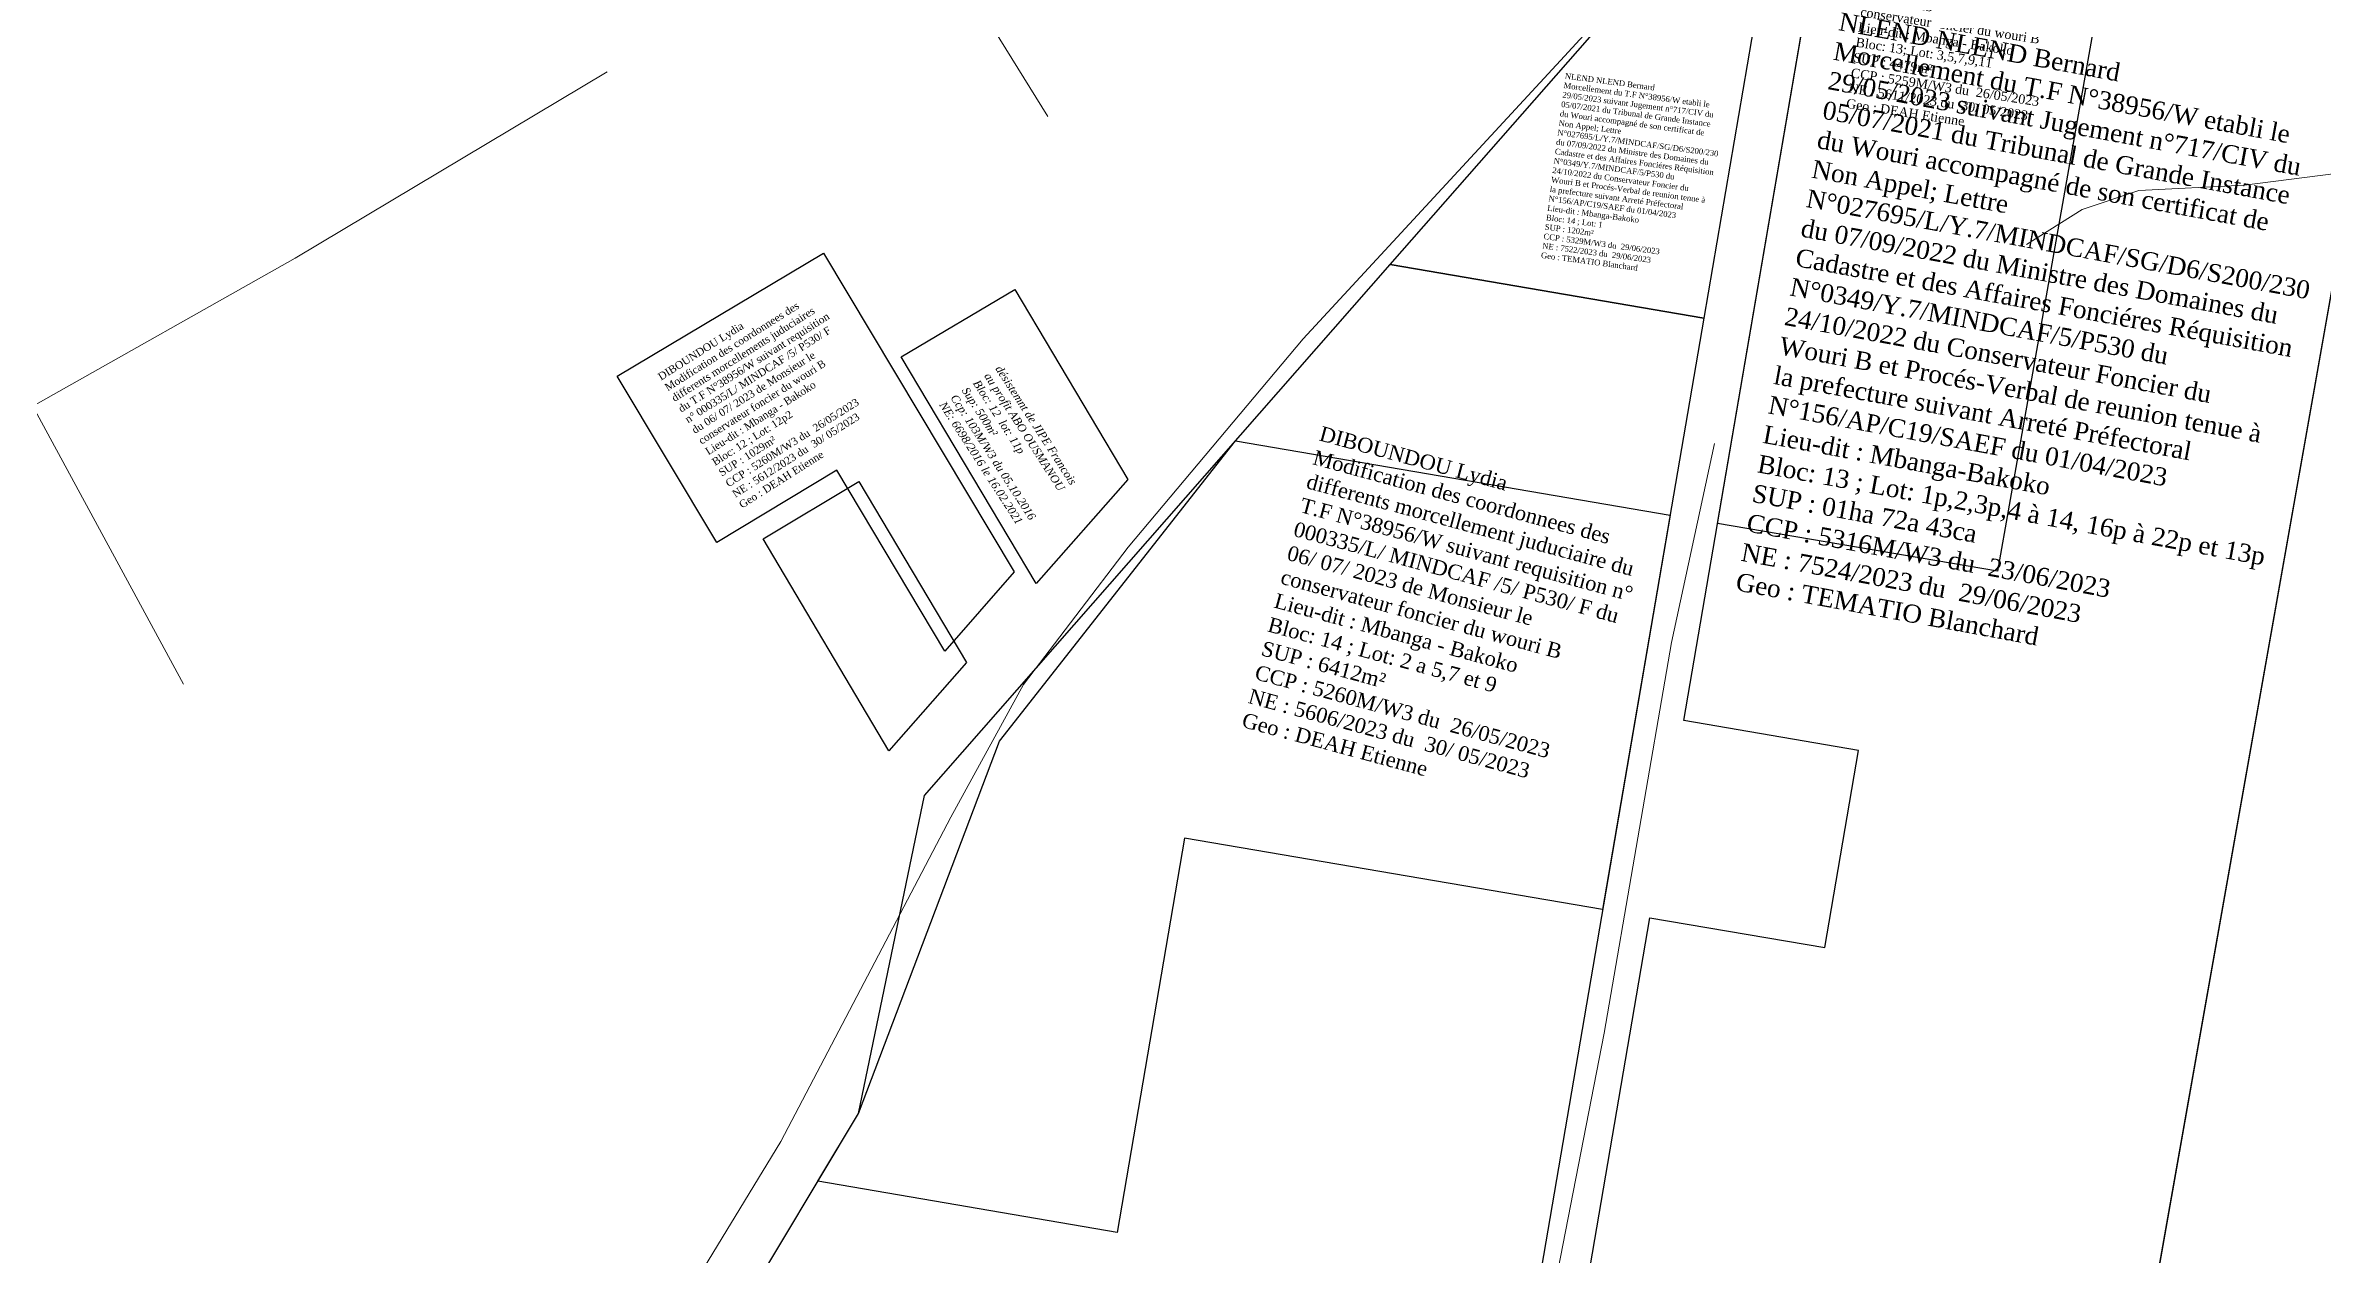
# Model space of a CAD drawing. Header units: millimetres. Extents: x 587399 to 927168, y 438565 to 1444955.
# Drawn here: x 589292 to 589576.5, y 443179.5 to 443330.6 of the extents above; entities that cross this region are included whole.
import ezdxf

# ---------------------------------------------------------------- set-up
doc = ezdxf.new("R2010")
doc.units = ezdxf.units.MM
doc.header["$LTSCALE"] = 2
doc.layers.add('Collectivité', color=3, linetype='Continuous')
doc.layers.add('end maj 26 02 2021', color=7, linetype='Continuous')
doc.layers.add('MAJ APRES LE 13.01.2023', color=222, linetype='Continuous', lineweight=30)
doc.layers.add('Roads_others', color=24, linetype='Continuous', lineweight=9)
doc.styles.get("Standard").update_dxf_attribs({"font": 'arial.ttf'})

msp = doc.modelspace()

# ---------------------------------------------------------------- linework, layer by layer
at = {"flags": 128}
for points in [[(589521.978, 443394.056), (589557.635, 443387.955), (589535.885, 443264.86), (589500.897, 443270.846)], [(589389.199, 443304.62), (589413.017, 443264.769), (589404.354, 443254.89), (589390.852, 443277.486), (589375.856, 443268.468), (589363.436, 443289.25)], [(589460.02, 443303.203), (589499.199, 443296.5), (589486.551, 443222.574), (589434.31, 443231.512), (589425.878, 443182.228), (589388.495, 443188.624), (589393.579, 443197.102), (589401.815, 443236.829)], [(589440.679, 443281.145), (589494.982, 443271.854), (589475.402, 443157.413), (589470.861, 443156.503), (589378.689, 443172.273), (589393.578, 443197.098), (589411.201, 443243.612)]]:
    msp.add_lwpolyline(points, close=True, dxfattribs=at)
at = {"layer": 'Collectivité', "elevation": -1.484, "flags": 128}
msp.add_lwpolyline([(589071.803, 442839.101), (589002.702, 442976.615), (588952.057, 443077.652), (588915.855, 443149.876), (588841.352, 443298.58), (588879.924, 443319.341), (588957.426, 443367.463), (589031.177, 443410.868), (589140.679, 443478.727), (589240.268, 443317.595), (589485.232, 443448.744), (589597.324, 443411.426), (589585.118, 443342.352), (589508.548, 442909.001)], dxfattribs=at)
at = {"layer": 'end maj 26 02 2021', "color": 150, "lineweight": -3, "flags": 128}
for points in [[(589413.09, 443300.07), (589427.22, 443276.33), (589415.76, 443263.31), (589398.9, 443291.64)], [(589413.09, 443300.07), (589427.22, 443276.33), (589415.76, 443263.31), (589398.9, 443291.64)], [(589413.09, 443300.07), (589427.22, 443276.33), (589415.76, 443263.31), (589398.9, 443291.64)], [(589413.09, 443300.07), (589427.22, 443276.33), (589415.76, 443263.31), (589398.9, 443291.64)], [(589393.62, 443276.07), (589407.08, 443253.45), (589397.36, 443242.41), (589381.68, 443268.92)], [(589393.62, 443276.07), (589407.08, 443253.45), (589397.36, 443242.41), (589381.68, 443268.92)], [(589393.62, 443276.07), (589407.08, 443253.45), (589397.36, 443242.41), (589381.68, 443268.92)], [(589393.62, 443276.07), (589407.08, 443253.45), (589397.36, 443242.41), (589381.68, 443268.92)]]:
    msp.add_lwpolyline(points, close=True, dxfattribs=at)
at = {"layer": 'MAJ APRES LE 13.01.2023', "color": 232, "lineweight": 30, "flags": 128}
for points in [[(589554.165, 443425.795), (589597.324, 443411.426), (589553.274, 443162.133), (589522.493, 443167.271), (589524.159, 443170.498), (589504.813, 443163.712), (589499.495, 443161.844), (589489.619, 443158.368), (589485.245, 443159.389), (589481.705, 443158.674), (589492.464, 443221.558), (589514.309, 443217.821), (589518.524, 443242.463), (589496.682, 443246.205), (589518.965, 443376.451)], [(589500.213, 443346.258), (589504.599, 443344.825), (589506.787, 443340.851), (589499.198, 443296.495), (589460.019, 443303.199), (589496.061, 443344.3)], [(589440.679, 443281.145), (589494.982, 443271.854), (589475.402, 443157.413), (589470.861, 443156.503), (589378.689, 443172.273), (589393.578, 443197.098), (589411.201, 443243.612)]]:
    msp.add_lwpolyline(points, close=True, dxfattribs=at)
at = {"layer": 'Roads_others'}
for points in [[(589168.444, 443490.497), (589214.524, 443414.52), (589249.571, 443358.065), (589290.429, 443285.487), (589309.225, 443250.75)], [(589552.47, 443431.865), (589538.499, 443403.894), (589522.89, 443380.808), (589502.004, 443351.216), (589481.777, 443329.23), (589449.129, 443293.923), (589427.273, 443267.879), (589414.19, 443250.709), (589405.125, 443234.129), (589383.872, 443193.593), (589363.512, 443160.144), (589337.048, 443112.649), (589329.177, 443101.255), (589320.26, 443092.745)], [(589417.24, 443321.694), (589402.029, 443346.231), (589377.716, 443391.907), (589365.336, 443416.746)], [(589290.429, 443285.487), (589323.172, 443304.002), (589362.149, 443327.267)], [(589539.495, 443305.697), (589546.484, 443310.07), (589553.554, 443312.443), (589566.73, 443313.119), (589580.128, 443314.835), (589586.311, 443315.725), (589589.884, 443317.287), (589592.557, 443320.098)], [(589500.508, 443280.818), (589495.171, 443255.962), (589486.737, 443207.148), (589480.96, 443177.416), (589479.056, 443149.612), (589476.822, 443140.445), (589474.456, 443131.124)]]:
    msp.add_lwpolyline(points, dxfattribs=at)

# ---------------------------------------------------------------- texts
at = {"color": 3, "attachment_point": 1}
for s, insert, char_height, width, rotation in [('{\\fTimes New Roman|b0|i0|c0|p18;DIBOUNDOU Lydia  \\P\\C1;Modification des coordonnees des differents morcellement juduciaire du T.F N°38956/W suivant requisition n° 000335/L/ MINDCAF /5/ P530/ F du 06/ 07/ 2023 de Monsieur le conservateur foncier du wouri B      \\P\\C256;Lieu-dit : Mbanga - Bakoko \\PBloc: 13; Lot: 3,5,7,9,11\\PSUP : 4479m²\\PCCP : 5259M/W3 du  26/05/2023\\PNE : 5611/2023 du  30/ 05/2023\\P\\C1;Geo : DEAH Etienne }', (589520.642, 443346.845), 1.158595, 27.47294, 351.1956), ('{\\fTimes New Roman|b0|i0|c0|p18;DIBOUNDOU Lydia  \\P\\C1;Modification des coordonnees des differents morcellements juduciaires du T.F N°38956/W suivant requisition n° 000335/L/ MINDCAF /5/ P530/ F du 06/ 07/ 2023 de Monsieur le conservateur foncier du wouri B      \\P\\C256;Lieu-dit : Mbanga - Bakoko \\PBloc: 12 ; Lot: 12p2\\PSUP : 1029m²\\PCCP : 5260M/W3 du  26/05/2023\\PNE : 5612/2023 du  30/ 05/2023\\P\\C1;Geo : DEAH Etienne }', (589368.392, 443289.47), 0.946091, 22.43399, 32.35743), ('{\\fTimes New Roman|b0|i0|c0|p18;DIBOUNDOU Lydia  \\P\\C1;Modification des coordonnees des differents morcellement juduciaire du T.F N°38956/W suivant requisition n° 000335/L/ MINDCAF /5/ P530/ F du 06/ 07/ 2023 de Monsieur le conservateur foncier du wouri B      \\P\\C256;Lieu-dit : Mbanga - Bakoko \\PBloc: 14 ; Lot: 2 a 5,7 et 9\\PSUP : 6412m²\\PCCP : 5260M/W3 du  26/05/2023\\PNE : 5606/2023 du  30/ 05/2023\\P\\C1;Geo : DEAH Etienne }', (589451.502, 443283.03), 1.85394, 43.96116, 344.87454)]:
    msp.add_mtext(s, dxfattribs=dict(at, insert=insert, char_height=char_height, width=width, rotation=rotation))
at = {"layer": 'end maj 26 02 2021', "insert": (589411.472, 443290.71), "char_height": 1, "attachment_point": 1, "rotation": 302.80695}
msp.add_mtext_dynamic_manual_height_columns('{\\fTimes New Roman|b0|i1|c0|p18;\\C1;désistemnt de JIPE Francois \\C256;\\Pau profit ABO OUSMANOU^JBloc: 12  lot: 11p\\PSup: 500m²\\PCcp: 103M/W3 du 05.10.2016\\PNE: 6698/2016 le 16.02.2021}', width=184.93349, gutter_width=12.5, heights=[69.3], dxfattribs=at)
msp.add_mtext_dynamic_manual_height_columns('{\\fTimes New Roman|b0|i1|c0|p18;\\C1;désistemnt de JIPE Francois \\C256;\\Pau profit ABO OUSMANOU^JBloc: 12  lot: 11p\\PSup: 500m²\\PCcp: 103M/W3 du 05.10.2016\\PNE: 6698/2016 le 16.02.2021}', width=184.93349, gutter_width=12.5, heights=[69.3], dxfattribs=at)
msp.add_mtext_dynamic_manual_height_columns('{\\fTimes New Roman|b0|i1|c0|p18;\\C1;désistemnt de JIPE Francois \\C256;\\Pau profit ABO OUSMANOU^JBloc: 12  lot: 11p\\PSup: 500m²\\PCcp: 103M/W3 du 05.10.2016\\PNE: 6698/2016 le 16.02.2021}', width=184.93349, gutter_width=12.5, heights=[69.3], dxfattribs=at)
msp.add_mtext_dynamic_manual_height_columns('{\\fTimes New Roman|b0|i1|c0|p18;\\C1;désistemnt de JIPE Francois \\C256;\\Pau profit ABO OUSMANOU^JBloc: 12  lot: 11p\\PSup: 500m²\\PCcp: 103M/W3 du 05.10.2016\\PNE: 6698/2016 le 16.02.2021}', width=184.93349, gutter_width=12.5, heights=[69.3], dxfattribs=at)
at = {"layer": 'MAJ APRES LE 13.01.2023', "color": 232, "lineweight": 30, "attachment_point": 1}
for s, insert, char_height, width, rotation in [('{\\fTimes New Roman|b0|i0|c0|p18;NLEND NLEND Bernard \\P\\C1;Morcellement du T.F N°38956/W etabli le 29/05/2023 suivant Jugement n°717/CIV du 05/07/2021 du Tribunal de Grande Instance du Wouri accompagné de son certificat de Non Appel; Lettre N°027695/L/Y.7/MINDCAF/SG/D6/S200/230 du 07/09/2022 du Ministre des Domaines du Cadastre et des Affaires Fonciéres Réquisition N°0349/Y.7/MINDCAF/5/P530 du 24/10/2022 du Conservateur Foncier du Wouri B et Procés-Verbal de reunion tenue à la prefecture suivant Arreté Préfectoral N°156/AP/C19/SAEF du 01/04/2023     \\P\\C256;Lieu-dit : Mbanga-Bakoko\\PBloc: 13 ; Lot: 1p,2,3p,4 à 14, 16p à 22p et 13p\\PSUP : 01ha 72a 43ca\\PCCP : 5316M/W3 du  23/06/2023\\PNE : 7524/2023 du  29/06/2023\\P\\C1;Geo : TEMATIO Blanchard}', (589516.338, 443334.717), 2.247288, 63.03653, 349.58101), ('{\\fTimes New Roman|b0|i0|c0|p18;NLEND NLEND Bernard \\P\\C1;Morcellement du T.F N°38956/W etabli le 29/05/2023 suivant Jugement n°717/CIV du 05/07/2021 du Tribunal de Grande Instance du Wouri accompagné de son certificat de Non Appel; Lettre N°027695/L/Y.7/MINDCAF/SG/D6/S200/230 du 07/09/2022 du Ministre des Domaines du Cadastre et des Affaires Fonciéres Réquisition N°0349/Y.7/MINDCAF/5/P530 du 24/10/2022 du Conservateur Foncier du Wouri B et Procés-Verbal de reunion tenue à la prefecture suivant Arreté Préfectoral N°156/AP/C19/SAEF du 01/04/2023     \\P\\C256;Lieu-dit : Mbanga-Bakoko\\PBloc: 14 ; Lot: 1\\PSUP : 1202m²\\PCCP : 5329M/W3 du  29/06/2023\\PNE : 7522/2023 du  29/06/2023\\P\\C1;Geo : TEMATIO Blanchard}', (589481.895, 443327.147), 0.713657, 20.01812, 352.40642)]:
    msp.add_mtext(s, dxfattribs=dict(at, insert=insert, char_height=char_height, width=width, rotation=rotation))

doc.saveas('drawing.dxf')
